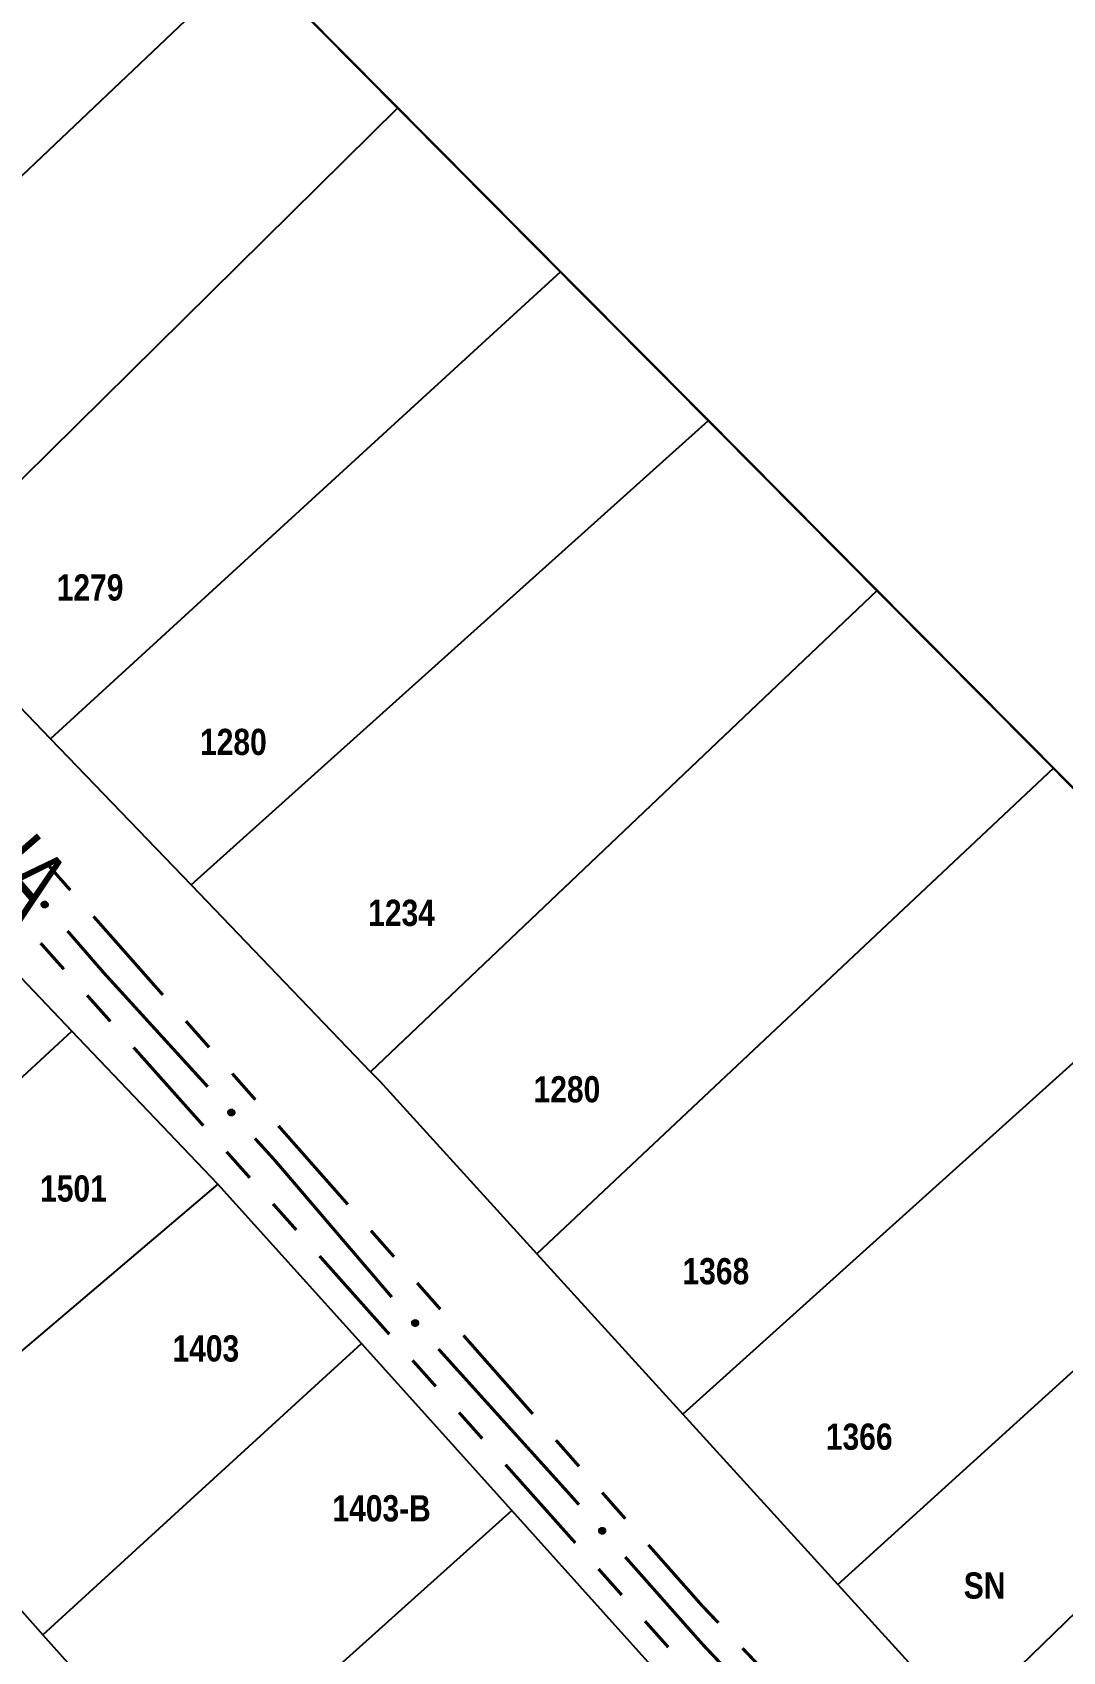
# Model space of a CAD drawing. Extents: x 201549 to 203722, y 4857623 to 4859778.
# Drawn here: x 203114.7 to 203173.7, y 4858905.1 to 4858997.8 of the extents above; entities that cross this region are included whole.
import ezdxf
from ezdxf.enums import TextEntityAlignment as Align

# ---------------------------------------------------------------- set-up
doc = ezdxf.new("R2010")
doc.units = 0
doc.header["$LTSCALE"] = 1.5
doc.header["$MEASUREMENT"] = 0
for name, color, linetype in [('CD-MALHA-LOTES', 40, 'CONTINUOUS'), ('LM-LIM-SETOR-FISCAL', 7, 'CONTINUOUS'), ('RU-QUADRAS', 6, 'CONTINUOUS'), ('SV-EIXO-RUA-N-PAV', 6, 'CONTINUOUS'), ('SV-RUA-NAO-PAV-S-GUIA-C-GUIA', 7, 'CONTINUOUS'), ('SV-TXT-RUA-N-PAV-S-GUIA-C-GUIA', 7, 'CONTINUOUS'), ('Th_NmrPort', 1, 'CONTINUOUS')]:
    doc.layers.add(name, color=color, linetype=linetype)
doc.styles.add('ARIAL', font='ARIAL.TTF')
doc.styles.get("Standard").update_dxf_attribs({"font": 'swisscbo.ttf'})
doc.linetypes.add('Limite', pattern='A,20,-3,[130,ltypeshp.shx,S=6.35,R=0,X=0,Y=0],-3,20', length=46)

msp = doc.modelspace()

# ---------------------------------------------------------------- linework, layer by layer
at = {"layer": 'CD-MALHA-LOTES', "linetype": 'Continuous'}
for p, q in [((203127.17, 4859002), (203098.76, 4858975.04)), ((203135.63, 4858993.48), (203127.17, 4859002)), ((203135.63, 4858993.48), (203107.61, 4858965.84)), ((203144.95, 4858984.1), (203135.63, 4858993.48)), ((203144.95, 4858984.1), (203115.74, 4858957.38)), ((203153.42, 4858975.59), (203144.95, 4858984.1)), ((203123.8, 4858949.01), (203153.42, 4858975.59)), ((203163.08, 4858965.86), (203153.42, 4858975.59)), ((203107.61, 4858965.84), (203115.74, 4858957.38)), ((203163.08, 4858965.86), (203134.08, 4858938.32)), ((203173.19, 4858955.69), (203163.08, 4858965.86)), ((203115.74, 4858957.38), (203123.8, 4858949.01)), ((203173.19, 4858955.69), (203143.6, 4858927.9)), ((203182.56, 4858946.25), (203173.19, 4858955.69)), ((203116.97, 4858940.65), (203109.12, 4858948.88)), ((203123.8, 4858949.01), (203134.08, 4858938.32)), ((203182.56, 4858946.25), (203151.96, 4858918.72)), ((203099.13, 4858924.2), (203116.97, 4858940.65)), ((203125.32, 4858931.89), (203116.97, 4858940.65)), ((203134.08, 4858938.32), (203134.6, 4858937.78)), ((203134.6, 4858937.78), (203143.6, 4858927.9)), ((203160.84, 4858908.98), (203191.76, 4858937.01)), ((203125.32, 4858931.89), (203106.53, 4858915.93)), ((203133.56, 4858922.77), (203125.32, 4858931.89)), ((203198.08, 4858930.3), (203167.99, 4858901.13)), ((203143.6, 4858927.9), (203151.96, 4858918.72)), ((203115.31, 4858906.1), (203133.56, 4858922.77)), ((203142.16, 4858913.21), (203133.56, 4858922.77)), ((203151.96, 4858918.72), (203160.84, 4858908.98)), ((203106.53, 4858915.93), (203115.31, 4858906.1)), ((203142.16, 4858913.21), (203123.73, 4858896.69)), ((203151.87, 4858902.43), (203142.16, 4858913.21)), ((203160.84, 4858908.98), (203167.99, 4858901.13)), ((203123.73, 4858896.69), (203115.31, 4858906.1))]:
    msp.add_line(p, q, dxfattribs=at)
at = {"layer": 'LM-LIM-SETOR-FISCAL', "linetype": 'Limite', "ltscale": 0.1, "const_width": 0.13, "flags": 128}
msp.add_lwpolyline([(203690.260081, 4857945.070709), (203624.634323, 4857876.322086), (203597.483031, 4857858.402645), (203529.936951, 4857817.251163), (203477.865481, 4857798.204621), (203470.255508, 4857794.734503), (203461.352554, 4857793.163394), (203446.975153, 4857796.8587), (203434.268062, 4857794.37427), (203415.032253, 4857783.068658), (203402.126694, 4857778.711644), (203386.003618, 4857774.608536), (203366.6323, 4857771.115492), (203345.157893, 4857770.830854), (203324.568024, 4857761.841833), (203301.581821, 4857760.866899), (203281.417715, 4857748.511746), (203252.78859, 4857741.388472), (203232.306394, 4857736.754404), (203212.334562, 4857736.296293), (203164.13965, 4857735.679698), (203138.99187, 4857736.954266), (203129.680407, 4857738.01055), (203095.984474, 4857727.896851), (203076.140726, 4857727.494996), (203025.014879, 4857721.40905), (203013.097806, 4857722.309608), (202992.105773, 4857719.939497), (202979.44632, 4857721.489532), (202964.645261, 4857723.459119), (202953.753944, 4857723.719881), (202948.567743, 4857734.588869), (202940.56683, 4857731.445097), (202928.292667, 4857726.395284), (202921.586801, 4857725.262879), (202891.249062, 4857717.013101), (202861.035745, 4857717.951775), (202843.379163, 4857715.343702), (202826.226463, 4857711.657758), (202804.140432, 4857707.443751), (202790.771355, 4857705.517518), (202768.577753, 4857708.236936), (202742.152032, 4857707.156689), (202736.174828, 4857706.655519), (202713.938929, 4857709.927449), (202695.611231, 4857706.369079), (202673.258666, 4857705.478725), (202656.72527, 4857701.372747), (202629.28054, 4857702.0954), (202612.6653, 4857697.207584), (202591.913663, 4857697.17112), (202573.082963, 4857699.207561), (202562.981881, 4857701.348758), (202542.231335, 4857696.463209), (202527.692121, 4857697.497329), (202506.011184, 4857700.954059), (202495.762995, 4857701.67688), (202477.853417, 4857695.637221), (202451.601566, 4857695.14746), (202439.72292, 4857695.152163), (202414.832804, 4857702.264138), (202409.505623, 4857708.382417), (202404.550581, 4857702.764348), (202392.386131, 4857694.909473), (202374.402744, 4857694.375334), (202370.790504, 4857707.218853), (202367.880357, 4857708.81308), (202365.097896, 4857694.881213), (202346.982515, 4857685.19854), (202335.643949, 4857688.651167), (202326.525916, 4857697.119411), (202318.576754, 4857694.737974), (202307.818302, 4857689.468212), (202291.471974, 4857680.842357), (202275.589764, 4857677.708389), (202259.053519, 4857679.374097), (202243.073737, 4857672.961005), (202214.272961, 4857673.983007), (202196.235748, 4857671.160004), (202166.262371, 4857673.222085), (202137.067905, 4857668.508741), (202112.979693, 4857664.510834), (202063.331805, 4857653.140334), (202048.493217, 4857650.054933), (202035.091784, 4857651.969478), (202023.899221, 4857655.255238), (202010.52796, 4857651.884532), (201999.307441, 4857648.055643), (201981.197242, 4857645.667621), (201954.082742, 4857645.121141), (201945.697725, 4857640.894606), (201931.391917, 4857630.157612), (201908.026813, 4857622.950269), (201883.4729, 4857629.270611), (201877.508406, 4857642.469721), (201854.745798, 4857639.06854), (201839.350138, 4857636.086338), (201828.34266, 4857631.211106), (201818.072406, 4857630.661005), (201791.730674, 4857645.716636), (201783.325652, 4857653.738781), (201774.365733, 4857662.184936), (201765.573826, 4857663.836912), (201752.290529, 4857659.858284), (201735.04564, 4857660.887584), (201727.455562, 4857670.187429), (201720.531788, 4857683.341011), (201712.157613, 4857700.626833), (201694.727347, 4857720.897673), (201679.589184, 4857740.191677), (201657.32648, 4857767.233141), (201654.564139, 4857799.822595), (201653.168948, 4857816.601418), (201648.897983, 4857832.521318), (201641.426502, 4857850.868289), (201624.439538, 4857878.124504), (201609.705016, 4857904.118762), (201594.767048, 4857924.49684), (201579.688593, 4857946.624543), (201574.368593, 4857976.270242), (201571.408411, 4858003.505486), (201566.936517, 4858039.389321), (201564.764318, 4858078.72263), (201562.269694, 4858104.600839), (201551.757007, 4858133.952949), (201551.186373, 4858156.429924), (201549.119269, 4858170.401701), (201549.246745, 4858186.104627), (201554.678227, 4858203.249655), (201558.171305, 4858220.410541), (201560.177107, 4858236.514509), (201560.415055, 4858239.809246), (201559.788221, 4858242.511434), (201551.336892, 4858249.701553), (201552.157199, 4858261.553469), (201556.911984, 4858273.515997), (201560.097639, 4858284.875736), (201560.510399, 4858299.28515), (201557.624238, 4858311.705049), (201560.009833, 4858320.099542), (201561.981178, 4858326.691836), (201566.707313, 4858341.650918), (201582.546234, 4858358.27629), (201591.67817, 4858367.066748), (201615.096765, 4858382.768909), (201643.467678, 4858408.340795), (201662.426287, 4858428.461694), (201687.49864, 4858456.872452), (201695.711751, 4858480.503996), (201697.241213, 4858493.368461), (201708.122023, 4858512.454588), (201708.913728, 4858524.199447), (201718.579722, 4858544.463789), (201733.577492, 4858559.16074), (201748.497093, 4858572.745024), (201759.62483, 4858585.08596), (201772.517183, 4858599.8166), (201797.761054, 4858621.167174), (201813.769148, 4858629.66302), (201830.418521, 4858646.310562), (201849.011501, 4858664.504513), (201851.314022, 4858668.825445), (201857.549066, 4858681.544401), (201862.42871, 4858685.799557), (201865.966242, 4858689.749341), (201865.68234, 4858691.625443), (201857.763701, 4858695.442229), (201850.485155, 4858704.533181), (201847.54822, 4858723.831601), (201858.251257, 4858731.66627), (201858.92976, 4858736.348746), (201856.131935, 4858739.11135), (201855.153114, 4858759.016886), (201862.856619, 4858771.755825), (201872.56032, 4858788.598255), (201887.559021, 4858785.607288), (201894.924798, 4858786.689227), (201898.748315, 4858791.479933), (201901.748118, 4858797.019428), (201899.947285, 4858805.270061), (201902.159269, 4858816.15094), (201916.649053, 4858830.131738), (201922.681108, 4858839.197621), (201923.717945, 4858848.876055), (201927.12082, 4858860.1517), (201927.274817, 4858875.017476), (201925.508092, 4858896.764205), (201942.625428, 4858910.622255), (201947.555532, 4858919.314093), (201951.803836, 4858928.782451), (201954.266441, 4858935.163408), (201959.271015, 4858947.314055), (201964.479977, 4858959.592926), (201967.152407, 4858968.266465), (201964.55435, 4858976.487948), (201962.894294, 4858991.279376), (201964.900793, 4859004.827319), (201964.6517, 4859016.898797), (201965.696998, 4859030.808415), (201969.531889, 4859045.576569), (201975.75863, 4859052.20621), (201969.45004, 4859055.850905), (201965.009026, 4859070.898106), (201965.069362, 4859074.030336), (201963.476629, 4859075.991683), (201953.10009, 4859077.836379), (201942.441068, 4859084.073053), (201934.726475, 4859088.201758), (201918.16488, 4859094.012892), (201910.256895, 4859096.550971), (201893.421427, 4859107.28582), (201885.268901, 4859113.680363), (201864.45443, 4859121.529069), (201850.623658, 4859135.609088), (201846.963877, 4859146.620609), (201855.767516, 4859165.416404), (201875.347527, 4859164.308429), (201889.044993, 4859157.340855), (201904.349852, 4859149.80302), (201927.90161, 4859138.922585), (201938.715832, 4859134.958824), (201957.005609, 4859130.242277), (201977.026771, 4859120.820983), (201985.806231, 4859116.11566), (201991.168531, 4859121.52132), (201992.488353, 4859131.751117), (202001.404985, 4859144.188737), (202015.237277, 4859158.295848), (202027.695168, 4859169.318871), (202029.771608, 4859171.898113), (202033.776454, 4859179.091552), (202035.381378, 4859188.589823), (202041.175735, 4859202.289727), (202053.436878, 4859210.693244), (202063.459078, 4859216.99753), (202072.268869, 4859222.32438), (202115.036275, 4859252.473476), (202125.947129, 4859260.226968), (202138.444739, 4859271.495305), (202150.532591, 4859280.714854), (202161.391171, 4859291.368554), (202178.868205, 4859308.22401), (202191.586615, 4859321.29274), (202216.729868, 4859343.200113), (202238.66378, 4859364.13703), (202250.52502, 4859378.676083), (202258.974753, 4859394.377128), (202266.679718, 4859404.602088), (202275.065891, 4859412.387653), (202302.264215, 4859448.149551), (202318.584229, 4859468.798856), (202327.347328, 4859478.500068), (202334.691915, 4859489.468295), (202339.506578, 4859500.644952), (202345.514817, 4859507.599166), (202371.864321, 4859545.024292), (202393.198162, 4859572.010698), (202405.581673, 4859587.830346), (202410.327797, 4859597.458197), (202419.27763, 4859633.664342), (202416.989486, 4859654.974178), (202411.731424, 4859697.413521), (202412.757426, 4859719.590937), (202436.124438, 4859738.613146), (202462.873067, 4859753.35892), (202485.340162, 4859765.605573), (202495.831881, 4859771.875287), (202497.599834, 4859778.209393), (202518.345276, 4859756.508353), (202515.743454, 4859740.717238), (202514.723698, 4859716.086214), (202516.920095, 4859683.767801), (202522.647194, 4859658.696813), (202527.07528, 4859650.692195), (202529.970568, 4859644.731309), (202535.420521, 4859636.897001), (202545.468872, 4859621.994786), (202558.357019, 4859606.657609), (202585.8358, 4859573.559083), (202599.806104, 4859558.80064), (202612.899885, 4859544.220382), (202638.909787, 4859517.064978), (202649.659036, 4859507.002602), (202668.16042, 4859487.524508), (202676.088824, 4859478.493485), (202694.285339, 4859460.440182), (202710.86304, 4859442.826375), (202712.459386, 4859440.945228), (202729.879978, 4859422.216603), (202741.931615, 4859409.354739), (202746.608706, 4859404.490444), (202753.347688, 4859397.029427), (202761.114193, 4859388.430797), (202780.521657, 4859366.71292), (202787.470106, 4859359.175299), (202792.305962, 4859354.009726), (202805.952922, 4859338.966966), (202827.483001, 4859315.28388), (202860.2174, 4859279.107138), (202891.663582, 4859248.038398), (202903.615874, 4859235.095065), (202918.084292, 4859218.768396), (202940.542465, 4859195.291329), (202956.34755, 4859178.52201), (202968.266176, 4859165.295182), (202978.719379, 4859155.296466), (202993.717452, 4859134.390061), (203000.802797, 4859124.358547), (203012.351422, 4859108.484298), (203027.622616, 4859089.716281), (203037.680048, 4859069.601416), (203043.700341, 4859058.903498), (203054.3, 4859060.91), (203065.69, 4859063.18), (203071.14, 4859057.81), (203074.16, 4859054.84), (203084.88, 4859044.28), (203097.92, 4859031.43), (203104.75, 4859024.55), (203111.15, 4859018.12), (203119.81, 4859009.41), (203127.17, 4859002), (203135.63, 4858993.48), (203144.95, 4858984.1), (203153.42, 4858975.59), (203163.08, 4858965.86), (203173.19, 4858955.69), (203182.56, 4858946.25), (203191.76, 4858937.01), (203198.08, 4858930.3), (203204.43, 4858923.55), (203216.13, 4858910.9), (203222.97, 4858903.52), (203233.78, 4858891.83), (203245.73, 4858878.91), (203264.33, 4858858.8), (203273.98, 4858848.42), (203284.55, 4858837.04), (203303.21, 4858816.97), (203311.9, 4858807.61), (203329.84, 4858788.31), (203337.74, 4858779.49), (203353.23, 4858762.39), (203359.11, 4858755.91), (203364.48, 4858749.97), (203370.86, 4858742.93), (203380.58, 4858732.21), (203389.39, 4858722.58), (203398.64, 4858712.48), (203405.71, 4858704.76), (203410.16, 4858699.89), (203415.55, 4858694), (203420.33, 4858688.78), (203441.21, 4858665.98), (203450.56, 4858656.22), (203473.18, 4858631.13), (203477.89, 4858625.9), (203722.237123, 4858356.395713), (203690.000636, 4858326.668344), (203710.985762, 4858303.396246), (203696.285447, 4858225.222295), (203632.07909, 4858167.69374), (203616.580022, 4858183.192808), (203573.182632, 4858142.895231)], close=True, dxfattribs=at)
at = {"layer": 'RU-QUADRAS', "linetype": 'Continuous'}
for points in [[(203054.3, 4859060.91, 0.01, 0.01, 0), (203065.69, 4859063.18, 0.01, 0.01, 0), (203097.92, 4859031.43, 0.01, 0.01, 0), (203192.02, 4858936.74, 0.01, 0.01, 0), (203329.84, 4858788.31, 0.01, 0.01, 0), (203298.17, 4858759.96, 0.01, 0.01, 0), (203232.86, 4858829.51, 0.01, 0.01, 0), (203213.4, 4858851.27, 0.01, 0.01, 0), (203134.6, 4858937.78, 0.01, 0.01, 0), (203080.63, 4858993.89, 0.01, 0.01, 0), (203063.81, 4859013.34, 0.01, 0.01, -0.017612459), (203055.23, 4859045.78, 0.01, 0.01, 0)], [(203071.88, 4858984.77, 0.01, 0.01, 0), (203076.85, 4858985.92, 0.01, 0.01, 0), (203092.3, 4858966.62, 0.01, 0.01, 0), (203125.32, 4858931.89, 0.01, 0.01, 0), (203167.64, 4858884.89, 0.01, 0.01, 0), (203227.41, 4858819.97, 0.01, 0.01, 0), (203235.59, 4858810.65, 0.01, 0.01, 0), (203289.02, 4858752.26, 0.01, 0.01, 0), (203252.34, 4858718.42, 0.01, 0.01, 0), (203104.82, 4858879.74, 0.01, 0.01, 0), (203108.21, 4858882.78, 0.01, 0.01, 0), (203081.43, 4858909.54, 0.01, 0.01, 0.017135996)]]:
    msp.add_lwpolyline(points, format="xyseb", close=True, dxfattribs=at)
at = {"layer": 'SV-EIXO-RUA-N-PAV'}
for points in [[(203115.397327, 4858948.064484), (203115.446158, 4858948.061731), (203115.487563, 4858948.049381), (203115.519132, 4858948.02914), (203115.542365, 4858948.00398), (203115.563234, 4858947.975563), (203115.577953, 4858947.94227), (203115.586105, 4858947.901701), (203115.583688, 4858947.852697), (203115.568249, 4858947.811113), (203115.550061, 4858947.779102), (203115.52522, 4858947.753365), (203115.497275, 4858947.733555), (203115.462187, 4858947.719408), (203115.420993, 4858947.711549), (203115.371777, 4858947.715171), (203115.331267, 4858947.727558), (203115.301246, 4858947.747938), (203115.275531, 4858947.773075), (203115.254573, 4858947.802341), (203115.240312, 4858947.835105), (203115.232473, 4858947.876596), (203115.236693, 4858947.925125), (203115.248586, 4858947.965669), (203115.268538, 4858947.995968), (203115.293856, 4858948.020728), (203115.322103, 4858948.042006), (203115.354954, 4858948.058196), (203115.397327, 4858948.064484)], [(203126.084864, 4858936.162721), (203126.133748, 4858936.161197), (203126.175451, 4858936.149892), (203126.207519, 4858936.130452), (203126.231377, 4858936.105884), (203126.252955, 4858936.078001), (203126.268507, 4858936.045089), (203126.277677, 4858936.004738), (203126.276493, 4858935.955689), (203126.262104, 4858935.91373), (203126.244727, 4858935.881271), (203126.220542, 4858935.854918), (203126.193104, 4858935.83441), (203126.158383, 4858935.819386), (203126.117399, 4858935.810492), (203126.068108, 4858935.812876), (203126.0273, 4858935.82424), (203125.996776, 4858935.843858), (203125.970436, 4858935.86834), (203125.948748, 4858935.897071), (203125.933668, 4858935.929465), (203125.924788, 4858935.970745), (203125.927786, 4858936.019365), (203125.938655, 4858936.060196), (203125.957839, 4858936.090987), (203125.982526, 4858936.116376), (203126.010229, 4858936.138358), (203126.042662, 4858936.155369), (203126.084864, 4858936.162721)], [(203136.610243, 4858924.113684), (203136.65912, 4858924.111912), (203136.700764, 4858924.100394), (203136.732732, 4858924.08079), (203136.756465, 4858924.056101), (203136.7779, 4858924.028108), (203136.793284, 4858923.995118), (203136.802248, 4858923.95472), (203136.800814, 4858923.905678), (203136.786212, 4858923.863793), (203136.768669, 4858923.831423), (203136.74435, 4858923.805193), (203136.716807, 4858923.784826), (203136.68201, 4858923.769979), (203136.640982, 4858923.761295), (203136.591703, 4858923.76393), (203136.550954, 4858923.775502), (203136.52053, 4858923.795275), (203136.494316, 4858923.819891), (203136.472775, 4858923.848732), (203136.45786, 4858923.881203), (203136.449191, 4858923.922528), (203136.452436, 4858923.971132), (203136.463514, 4858924.011906), (203136.482854, 4858924.0426), (203136.50767, 4858924.067862), (203136.535485, 4858924.089703), (203136.568005, 4858924.106548), (203136.610243, 4858924.113684)], [(203147.32154, 4858912.22675), (203147.370397, 4858912.224501), (203147.411927, 4858912.212578), (203147.443703, 4858912.192663), (203147.467193, 4858912.167744), (203147.488354, 4858912.139543), (203147.503416, 4858912.106404), (203147.511986, 4858912.065921), (203147.510073, 4858912.016895), (203147.495063, 4858911.975154), (203147.477206, 4858911.942957), (203147.452632, 4858911.916966), (203147.424892, 4858911.896868), (203147.389952, 4858911.882361), (203147.348841, 4858911.874078), (203147.29959, 4858911.877193), (203147.258955, 4858911.889162), (203147.228726, 4858911.909231), (203147.202753, 4858911.934102), (203147.181494, 4858911.963151), (203147.166897, 4858911.995766), (203147.158631, 4858912.037174), (203147.16235, 4858912.085743), (203147.173825, 4858912.126408), (203147.193464, 4858912.156911), (203147.218525, 4858912.181931), (203147.246552, 4858912.203499), (203147.279234, 4858912.220026), (203147.32154, 4858912.22675)]]:
    msp.add_lwpolyline(points, close=True, dxfattribs=at)
for points in [[(203115.232473, 4858947.876596), (203115.420993, 4858947.711549)], [(203115.236693, 4858947.925125), (203115.462187, 4858947.719408)], [(203115.238255, 4858947.898963), (203115.439208, 4858947.717442)], [(203115.240312, 4858947.835105), (203115.371777, 4858947.715171)], [(203115.2418, 4858947.853252), (203115.390948, 4858947.718914)], [(203115.243306, 4858947.943101), (203115.475838, 4858947.729365)], [(203115.248586, 4858947.965669), (203115.497275, 4858947.733555)], [(203115.250768, 4858947.815863), (203115.346946, 4858947.725889)], [(203115.254573, 4858947.802341), (203115.331267, 4858947.727558)], [(203115.260256, 4858947.977693), (203115.50889, 4858947.74541)], [(203115.268538, 4858947.995968), (203115.52522, 4858947.753365)], [(203115.282574, 4858948.006103), (203115.534515, 4858947.765848)], [(203115.293856, 4858948.020728), (203115.550061, 4858947.779102)], [(203115.31129, 4858948.029225), (203115.55724, 4858947.800033)], [(203115.322103, 4858948.042006), (203115.568249, 4858947.811113)], [(203115.341523, 4858948.046436), (203115.573296, 4858947.835656)], [(203115.354954, 4858948.058196), (203115.583688, 4858947.852697)], [(203115.375334, 4858948.059526), (203115.581166, 4858947.878627)], [(203115.397327, 4858948.064484), (203115.586105, 4858947.901701)], [(203115.423865, 4858948.061904), (203115.576863, 4858947.927294)], [(203115.446158, 4858948.061731), (203115.577953, 4858947.94227)], [(203115.469791, 4858948.054793), (203115.564045, 4858947.964955)], [(203115.487563, 4858948.049381), (203115.563234, 4858947.975563)], [(203125.924788, 4858935.970745), (203126.117399, 4858935.810492)], [(203125.927786, 4858936.019365), (203126.158383, 4858935.819386)], [(203125.930006, 4858935.993252), (203126.13546, 4858935.816842)], [(203125.933668, 4858935.929465), (203126.068108, 4858935.812876)], [(203125.933944, 4858936.037502), (203126.171779, 4858935.829683)], [(203125.934699, 4858935.947644), (203126.087179, 4858935.8171)], [(203125.938655, 4858936.060196), (203126.193104, 4858935.83441)], [(203125.944604, 4858935.910492), (203126.043016, 4858935.822966)], [(203125.948748, 4858935.897071), (203126.0273, 4858935.82424)], [(203125.950019, 4858936.07251), (203126.204417, 4858935.846554)], [(203125.957839, 4858936.090987), (203126.220542, 4858935.854918)], [(203125.971616, 4858936.101472), (203126.229519, 4858935.867631)], [(203125.982526, 4858936.116376), (203126.244727, 4858935.881271)], [(203125.99974, 4858936.125309), (203126.251378, 4858935.902376)], [(203126.010229, 4858936.138358), (203126.262104, 4858935.91373)], [(203126.029531, 4858936.143275), (203126.266533, 4858935.938391)], [(203126.042662, 4858936.155369), (203126.276493, 4858935.955689)], [(203126.063002, 4858936.157211), (203126.273319, 4858935.981547)], [(203126.084864, 4858936.162721), (203126.277677, 4858936.004738)], [(203126.111458, 4858936.160809), (203126.267794, 4858936.03009)], [(203126.133748, 4858936.161197), (203126.268507, 4858936.045089)], [(203126.157549, 4858936.154855), (203126.254033, 4858936.067417)], [(203126.175451, 4858936.149892), (203126.252955, 4858936.078001)], [(203136.449191, 4858923.922528), (203136.640982, 4858923.761295)], [(203136.452436, 4858923.971132), (203136.68201, 4858923.769979)], [(203136.454523, 4858923.945007), (203136.659075, 4858923.767552)], [(203136.45786, 4858923.881203), (203136.591703, 4858923.76393)], [(203136.458687, 4858923.989237), (203136.695459, 4858923.780208)], [(203136.458983, 4858923.899376), (203136.610796, 4858923.768056)], [(203136.463514, 4858924.011906), (203136.716807, 4858923.784826)], [(203136.468699, 4858923.862174), (203136.566663, 4858923.774147)], [(203136.472775, 4858923.848732), (203136.550954, 4858923.775502)], [(203136.474941, 4858924.024163), (203136.728183, 4858923.796912)], [(203136.482854, 4858924.0426), (203136.74435, 4858923.805193)], [(203136.496684, 4858924.053014), (203136.753392, 4858923.81786)], [(203136.50767, 4858924.067862), (203136.768669, 4858923.831423)], [(203136.52493, 4858924.076707), (203136.775427, 4858923.852494)], [(203136.535485, 4858924.089703), (203136.786212, 4858923.863793)], [(203136.554812, 4858924.094521), (203136.790766, 4858923.888431)], [(203136.568005, 4858924.106548), (203136.800814, 4858923.905678)], [(203136.588354, 4858924.108286), (203136.797772, 4858923.931552)], [(203136.610243, 4858924.113684), (203136.802248, 4858923.95472)], [(203136.636827, 4858924.111637), (203136.792494, 4858923.980123)], [(203136.65912, 4858924.111912), (203136.793284, 4858923.995118)], [(203136.682887, 4858924.105448), (203136.778924, 4858924.017519)], [(203136.700764, 4858924.100394), (203136.7779, 4858924.028108)], [(203147.158631, 4858912.037174), (203147.348841, 4858911.874078)], [(203147.16235, 4858912.085743), (203147.389952, 4858911.882361)], [(203147.164182, 4858912.0596), (203147.366994, 4858911.880158)], [(203147.166897, 4858911.995766), (203147.29959, 4858911.877193)], [(203147.168197, 4858912.013927), (203147.318722, 4858911.881133)], [(203147.168777, 4858912.103787), (203147.403499, 4858911.892458)], [(203147.173825, 4858912.126408), (203147.424892, 4858911.896868)], [(203147.17755, 4858911.976633), (203147.274651, 4858911.887654)], [(203147.181494, 4858911.963151), (203147.258955, 4858911.889162)], [(203147.185371, 4858912.138552), (203147.436385, 4858911.908843)], [(203147.193464, 4858912.156911), (203147.452632, 4858911.916966)], [(203147.207395, 4858912.16719), (203147.461797, 4858911.929544)], [(203147.218525, 4858912.181931), (203147.477206, 4858911.942957)], [(203147.235871, 4858912.190607), (203147.484169, 4858911.963961)], [(203147.246552, 4858912.203499), (203147.495063, 4858911.975154)], [(203147.265925, 4858912.208129), (203147.499858, 4858911.999747)], [(203147.279234, 4858912.220026), (203147.510073, 4858912.016895)], [(203147.299599, 4858912.221566), (203147.507284, 4858912.042797)], [(203147.32154, 4858912.22675), (203147.511986, 4858912.065921)], [(203147.348103, 4858912.224444), (203147.50248, 4858912.091417)], [(203147.370397, 4858912.224501), (203147.503416, 4858912.106404)], [(203147.3941, 4858912.217806), (203147.489275, 4858912.128944)], [(203147.411927, 4858912.212578), (203147.488354, 4858912.139543)]]:
    msp.add_lwpolyline(points, dxfattribs=at)
at = {"layer": 'SV-EIXO-RUA-N-PAV', "const_width": 0.18}
for points in [[(203116.719517, 4858946.373537), (203118.686203, 4858944.108114)], [(203118.686203, 4858944.108114), (203118.810978, 4858943.964386)], [(203118.810978, 4858943.964386), (203124.751771, 4858937.459217)], [(203127.449168, 4858934.505567), (203128.123517, 4858933.767155)], [(203128.123517, 4858933.767155), (203128.548712, 4858933.301567)], [(203128.548712, 4858933.301567), (203135.289255, 4858925.421777)], [(203137.966077, 4858922.449593), (203145.342391, 4858914.289324)], [(203145.342391, 4858914.289324), (203145.541057, 4858914.069543)], [(203145.541057, 4858914.069543), (203146.007851, 4858913.542904)], [(203148.661081, 4858910.549516), (203152.640926, 4858906.059434)], [(203152.640926, 4858906.059434), (203153.136489, 4858905.500337)], [(203153.136489, 4858905.500337), (203156.756376, 4858901.693859)]]:
    msp.add_lwpolyline(points, dxfattribs=at)
at = {"layer": 'SV-RUA-NAO-PAV-S-GUIA-C-GUIA', "const_width": 0.18}
for points in [[(203115.556761, 4858950.210553), (203116.880979, 4858948.711738)], [(203118.205197, 4858947.212923), (203122.177851, 4858942.716478)], [(203115.177503, 4858945.68181), (203116.508908, 4858944.189375)], [(203117.840312, 4858942.69694), (203119.171716, 4858941.204505)], [(203123.502069, 4858941.217663), (203124.826288, 4858939.718848)], [(203120.50312, 4858939.712069), (203124.497333, 4858935.234764)], [(203126.150506, 4858938.220033), (203127.474724, 4858936.721218)], [(203128.798942, 4858935.222403), (203132.771596, 4858930.725958)], [(203125.828737, 4858933.742329), (203127.160141, 4858932.249893)], [(203128.491545, 4858930.757458), (203129.822949, 4858929.265023)], [(203134.095814, 4858929.227143), (203135.420032, 4858927.728328)], [(203131.154354, 4858927.772588), (203135.148566, 4858923.295282)], [(203136.74425, 4858926.229512), (203138.068468, 4858924.730697)], [(203139.392686, 4858923.231882), (203143.365341, 4858918.735437)], [(203136.47997, 4858921.802847), (203137.811375, 4858920.310412)], [(203139.142779, 4858918.817976), (203140.474183, 4858917.325541)], [(203144.689559, 4858917.236622), (203146.013777, 4858915.737807)], [(203141.805587, 4858915.833106), (203145.7998, 4858911.3558)], [(203147.337995, 4858914.238992), (203148.662213, 4858912.740177)], [(203149.986431, 4858911.241362), (203152.634867, 4858908.243732)], [(203147.131204, 4858909.863365), (203148.462608, 4858908.37093)], [(203152.634867, 4858908.243732), (203153.027386, 4858907.799459)], [(203153.027386, 4858907.799459), (203153.996732, 4858906.779415)], [(203149.794012, 4858906.878495), (203151.125417, 4858905.38606)], [(203155.374458, 4858905.329632), (203156.752184, 4858903.879848)]]:
    msp.add_lwpolyline(points, dxfattribs=at)

# ---------------------------------------------------------------- texts
at = {"layer": 'SV-TXT-RUA-N-PAV-S-GUIA-C-GUIA', "style": 'ARIAL', "width": 0.7}
msp.add_text('RUA', height=4, rotation=311, dxfattribs=at).set_placement((203108.674096, 4858953.093756))
at = {"layer": 'Th_NmrPort', "color": 1}
for s, p in [('1279', (203116.098554, 4858966.037271)), ('1280', (203124.308554, 4858957.197271)), ('1234', (203133.938554, 4858947.417271)), ('1280', (203143.408554, 4858937.317271)), ('1501', (203115.148554, 4858931.637271)), ('1368', (203151.938554, 4858926.907271)), ('1403', (203122.728554, 4858922.487271)), ('1366', (203160.148554, 4858917.437271)), ('1403-B', (203131.888554, 4858913.337271)), ('SN', (203168.048554, 4858908.917271))]:
    msp.add_text(s, height=1.5, dxfattribs=at).set_placement(p, align=Align.MIDDLE_LEFT)

doc.saveas('drawing.dxf')
